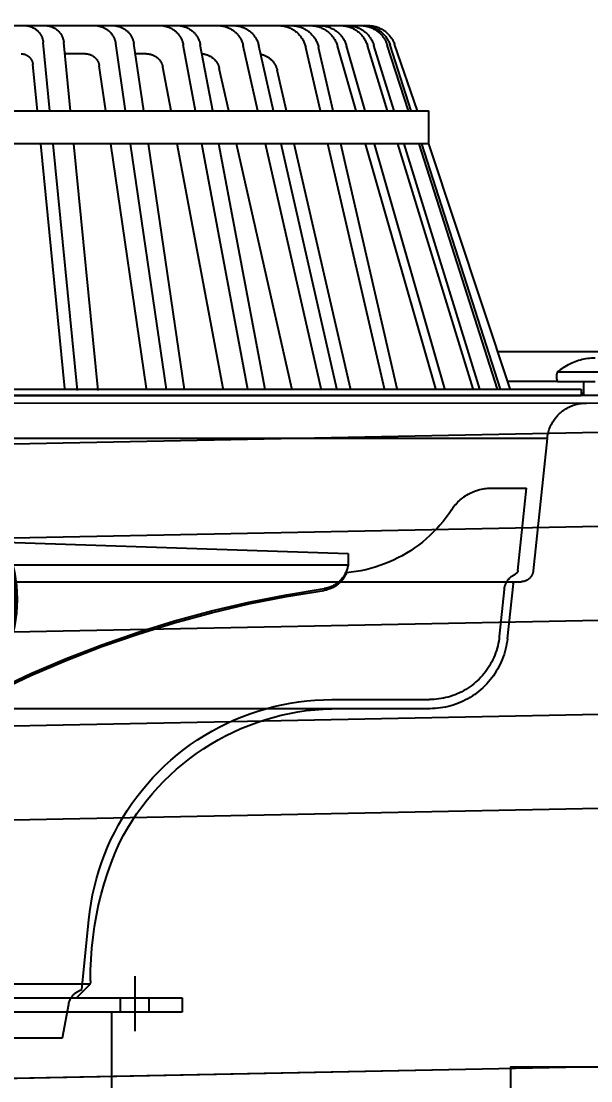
# Model space of a CAD drawing. Header units: centimetres. Extents: x 77182 to 116086, y 20619 to 33555.
# Drawn here: x 81836.61 to 81848.75, y 22755.91 to 22778.46 of the extents above; entities that cross this region are included whole.
import ezdxf
from ezdxf import colors
from ezdxf.entities.mleader import LeaderData, LeaderLine
from ezdxf.math import Vec2, Vec3

# ---------------------------------------------------------------- set-up
doc = ezdxf.new("R2010")
doc.units = ezdxf.units.CM
doc.header["$LTSCALE"] = 100
doc.linetypes.add('HIDDEN', pattern=[9.525, 6.35, -3.175])
for name, color, linetype in [('A-ANNO-DIMS', 187, 'Continuous'), ('A-ELEV-01', 255, 'Continuous'), ('A-WALL-INSL', 249, 'Continuous'), ('A-WALL-SNWPNL', 200, 'Continuous'), ('M-PIPE', 235, 'Continuous'), ('S-STEL', 3, 'Continuous')]:
    doc.layers.add(name, color=color, linetype=linetype)
doc.styles.add('Fields_100', font='act_simplex.shx', dxfattribs={"width": 0.8, "height": 20})
doc.linetypes.add('BATTING', pattern='A,0.00254,-2.54,[134,ltypeshp.shx,S=2.54,R=0,X=-2.54,Y=0],-5.08,[134,ltypeshp.shx,S=2.54,R=180,X=2.54,Y=0],-2.54', length=10.16254)
doc.dimstyles.new('FIELDS_100', dxfattribs={"dimscale": 0, "dimtxt": 20, "dimasz": 5, "dimexe": 5, "dimexo": 5, "dimgap": 5, "dimtad": 0, "dimdec": 0, "dimzin": 0, "dimdsep": 46, "dimtxsty": 'Fields_100', "dimblk": 'DOT', "dimcen": 0.09, "dimclrt": 50, "dimadec": 0, "dimazin": 0, "dimtfac": 1, "dimtdec": 0, "dimtix": 1, "dimtofl": 0, "dimtmove": 1, "dimatfit": 3, "dimfxl": 5, "dimfxlon": 1, "dimtolj": 1, "dimtzin": 0, "dimarcsym": 0})

# ---------------------------------------------------------------- blocks, each defined once
blk = doc.blocks.new('SYPHONKES')
at = {"linetype": 'ByBlock', "lineweight": -2}
for points in [[(-9.959, 21.149), (-9.98, 21.149), (-10.001, 21.148), (-10.022, 21.146), (-10.043, 21.143), (-10.063, 21.14), (-10.084, 21.136), (-10.104, 21.131), (-10.125, 21.126), (-10.145, 21.12), (-10.164, 21.113), (-10.184, 21.105), (-10.203, 21.097), (-10.222, 21.088), (-10.241, 21.079), (-10.259, 21.069), (-10.277, 21.058), (-10.295, 21.047), (-10.312, 21.035), (-10.329, 21.022), (-10.345, 21.009), (-10.361, 20.995), (-10.376, 20.981), (-10.391, 20.966), (-10.405, 20.95), (-10.419, 20.935), (-10.432, 20.918), (-10.445, 20.902), (-10.457, 20.884), (-10.468, 20.867), (-10.479, 20.849), (-10.489, 20.831), (-10.499, 20.812), (-10.508, 20.793), (-10.516, 20.774), (-10.523, 20.754)], [(-9.859, 21.149), (-9.88, 21.149), (-9.9, 21.148), (-9.92, 21.146), (-9.941, 21.144), (-9.961, 21.141), (-9.981, 21.137), (-10.001, 21.132), (-10.021, 21.127), (-10.04, 21.121), (-10.06, 21.115), (-10.079, 21.108), (-10.098, 21.1), (-10.116, 21.091), (-10.135, 21.082), (-10.153, 21.073), (-10.17, 21.062), (-10.188, 21.051), (-10.205, 21.04), (-10.221, 21.028), (-10.237, 21.015), (-10.253, 21.002), (-10.268, 20.988), (-10.283, 20.974), (-10.297, 20.959), (-10.311, 20.944), (-10.324, 20.929), (-10.337, 20.913), (-10.349, 20.896), (-10.36, 20.879), (-10.371, 20.862), (-10.382, 20.844), (-10.392, 20.826), (-10.401, 20.808), (-10.409, 20.79), (-10.417, 20.771), (-10.424, 20.752), (-10.431, 20.732)], [(-9.799, 21.149), (-9.82, 21.149), (-9.84, 21.148), (-9.86, 21.146), (-9.881, 21.144), (-9.901, 21.141), (-9.921, 21.137), (-9.941, 21.132), (-9.961, 21.127), (-9.98, 21.121), (-10, 21.115), (-10.019, 21.108), (-10.038, 21.1), (-10.057, 21.091), (-10.075, 21.082), (-10.093, 21.073), (-10.111, 21.062), (-10.128, 21.051), (-10.145, 21.04), (-10.161, 21.028), (-10.177, 21.015), (-10.193, 21.002), (-10.208, 20.988), (-10.223, 20.974), (-10.237, 20.96), (-10.251, 20.944), (-10.264, 20.929), (-10.277, 20.913), (-10.289, 20.896), (-10.301, 20.879), (-10.312, 20.862), (-10.322, 20.844), (-10.332, 20.826), (-10.341, 20.808), (-10.349, 20.79), (-10.357, 20.771), (-10.365, 20.752), (-10.371, 20.732)], [(-9.512, 21.149), (-9.533, 21.149), (-9.553, 21.148), (-9.574, 21.146), (-9.595, 21.144), (-9.615, 21.14), (-9.635, 21.136), (-9.655, 21.132), (-9.675, 21.127), (-9.695, 21.121), (-9.715, 21.114), (-9.734, 21.107), (-9.753, 21.099), (-9.772, 21.09), (-9.79, 21.081), (-9.808, 21.071), (-9.826, 21.061), (-9.843, 21.05), (-9.86, 21.038), (-9.877, 21.026), (-9.893, 21.013), (-9.909, 21), (-9.924, 20.986), (-9.939, 20.971), (-9.953, 20.956), (-9.967, 20.941), (-9.98, 20.925), (-9.993, 20.909), (-10.005, 20.892), (-10.016, 20.875), (-10.027, 20.857), (-10.038, 20.84), (-10.047, 20.821), (-10.056, 20.803), (-10.065, 20.784), (-10.073, 20.765), (-10.08, 20.745), (-10.086, 20.726)], [(0.002, 21.149), (-9.959, 21.149)], [(-9.372, 21.149), (-9.393, 21.149), (-9.413, 21.148), (-9.434, 21.146), (-9.455, 21.144), (-9.475, 21.14), (-9.495, 21.136), (-9.515, 21.132), (-9.535, 21.127), (-9.555, 21.121), (-9.575, 21.114), (-9.594, 21.107), (-9.613, 21.099), (-9.632, 21.09), (-9.65, 21.081), (-9.668, 21.071), (-9.686, 21.061), (-9.703, 21.05), (-9.72, 21.038), (-9.737, 21.026), (-9.753, 21.013), (-9.769, 21), (-9.784, 20.986), (-9.799, 20.971), (-9.813, 20.956), (-9.827, 20.941), (-9.84, 20.925), (-9.853, 20.909), (-9.865, 20.892), (-9.876, 20.875), (-9.887, 20.857), (-9.898, 20.839), (-9.907, 20.821), (-9.916, 20.803), (-9.925, 20.784), (-9.933, 20.765), (-9.94, 20.745), (-9.946, 20.726)], [(-8.926, 21.149), (-8.947, 21.149), (-8.968, 21.148), (-8.988, 21.146), (-9.009, 21.143), (-9.03, 21.14), (-9.051, 21.136), (-9.071, 21.131), (-9.091, 21.126), (-9.111, 21.12), (-9.131, 21.113), (-9.151, 21.105), (-9.17, 21.097), (-9.189, 21.088), (-9.208, 21.079), (-9.226, 21.069), (-9.244, 21.058), (-9.262, 21.047), (-9.279, 21.035), (-9.295, 21.022), (-9.312, 21.009), (-9.328, 20.995), (-9.343, 20.981), (-9.358, 20.966), (-9.372, 20.951), (-9.386, 20.935), (-9.399, 20.918), (-9.412, 20.902), (-9.424, 20.885), (-9.435, 20.867), (-9.446, 20.849), (-9.456, 20.831), (-9.465, 20.812), (-9.474, 20.793), (-9.483, 20.774), (-9.49, 20.754), (-9.497, 20.734), (-9.503, 20.714)], [(-8.731, 21.149), (-8.752, 21.149), (-8.772, 21.148), (-8.793, 21.146), (-8.814, 21.143), (-8.835, 21.14), (-8.855, 21.136), (-8.876, 21.131), (-8.896, 21.126), (-8.916, 21.12), (-8.936, 21.113), (-8.956, 21.105), (-8.975, 21.097), (-8.994, 21.088), (-9.013, 21.079), (-9.031, 21.069), (-9.049, 21.058), (-9.066, 21.047), (-9.084, 21.035), (-9.1, 21.022), (-9.117, 21.009), (-9.132, 20.995), (-9.148, 20.981), (-9.163, 20.966), (-9.177, 20.951), (-9.191, 20.935), (-9.204, 20.918), (-9.216, 20.902), (-9.228, 20.885), (-9.24, 20.867), (-9.251, 20.849), (-9.261, 20.831), (-9.27, 20.812), (-9.279, 20.793), (-9.287, 20.774), (-9.295, 20.754), (-9.302, 20.734), (-9.308, 20.714)], [(-8.323, 21.149), (-8.344, 21.149), (-8.364, 21.148), (-8.385, 21.146), (-8.406, 21.144), (-8.426, 21.14), (-8.446, 21.136), (-8.466, 21.132), (-8.486, 21.127), (-8.506, 21.121), (-8.526, 21.114), (-8.545, 21.107), (-8.564, 21.099), (-8.583, 21.09), (-8.602, 21.081), (-8.62, 21.071), (-8.638, 21.06), (-8.655, 21.049), (-8.672, 21.037), (-8.689, 21.025), (-8.705, 21.012), (-8.721, 20.999), (-8.736, 20.985), (-8.751, 20.97), (-8.765, 20.955), (-8.779, 20.94), (-8.792, 20.924), (-8.805, 20.907), (-8.817, 20.89), (-8.828, 20.873), (-8.839, 20.856), (-8.849, 20.838), (-8.859, 20.819), (-8.868, 20.801), (-8.876, 20.782), (-8.884, 20.763), (-8.891, 20.743), (-8.898, 20.723), (-8.903, 20.704), (-8.908, 20.683)], [(-8.049, 21.149), (-8.07, 21.149), (-8.091, 21.148), (-8.111, 21.146), (-8.132, 21.144), (-8.152, 21.14), (-8.173, 21.136), (-8.193, 21.132), (-8.213, 21.127), (-8.233, 21.121), (-8.252, 21.114), (-8.272, 21.107), (-8.291, 21.099), (-8.309, 21.09), (-8.328, 21.081), (-8.346, 21.071), (-8.364, 21.06), (-8.381, 21.049), (-8.398, 21.037), (-8.415, 21.025), (-8.431, 21.012), (-8.447, 20.999), (-8.462, 20.985), (-8.477, 20.97), (-8.491, 20.955), (-8.505, 20.94), (-8.518, 20.924), (-8.531, 20.907), (-8.543, 20.891), (-8.555, 20.873), (-8.565, 20.856), (-8.576, 20.838), (-8.585, 20.819), (-8.594, 20.801), (-8.603, 20.782), (-8.61, 20.763), (-8.617, 20.743), (-8.624, 20.723), (-8.63, 20.704), (-8.635, 20.683)], [(-7.096, 21.149), (-7.115, 21.149), (-7.134, 21.148), (-7.153, 21.146), (-7.172, 21.144), (-7.191, 21.141), (-7.209, 21.137), (-7.228, 21.133), (-7.246, 21.128), (-7.264, 21.123), (-7.282, 21.117), (-7.3, 21.11), (-7.318, 21.103), (-7.335, 21.095), (-7.352, 21.086), (-7.369, 21.077), (-7.385, 21.067), (-7.401, 21.057), (-7.417, 21.046), (-7.432, 21.035), (-7.447, 21.023), (-7.461, 21.011), (-7.475, 20.998), (-7.489, 20.984), (-7.502, 20.971), (-7.514, 20.956), (-7.527, 20.942), (-7.538, 20.927), (-7.549, 20.911), (-7.56, 20.895), (-7.57, 20.879), (-7.579, 20.863), (-7.588, 20.846), (-7.596, 20.829), (-7.604, 20.811), (-7.611, 20.793), (-7.617, 20.776), (-7.623, 20.757), (-7.628, 20.739), (-7.633, 20.721)], [(-6.764, 21.149), (-6.783, 21.149), (-6.802, 21.148), (-6.821, 21.146), (-6.839, 21.144), (-6.858, 21.141), (-6.877, 21.137), (-6.895, 21.133), (-6.914, 21.128), (-6.932, 21.123), (-6.95, 21.117), (-6.968, 21.11), (-6.985, 21.103), (-7.003, 21.095), (-7.02, 21.086), (-7.036, 21.077), (-7.053, 21.067), (-7.069, 21.057), (-7.084, 21.046), (-7.1, 21.035), (-7.114, 21.023), (-7.129, 21.011), (-7.143, 20.998), (-7.156, 20.984), (-7.169, 20.971), (-7.182, 20.956), (-7.194, 20.942), (-7.206, 20.927), (-7.217, 20.911), (-7.227, 20.895), (-7.237, 20.879), (-7.247, 20.863), (-7.256, 20.846), (-7.264, 20.829), (-7.271, 20.811), (-7.278, 20.794), (-7.285, 20.776), (-7.291, 20.758), (-7.296, 20.739), (-7.3, 20.721)], [(-5.895, 21.149), (-5.913, 21.149), (-5.93, 21.148), (-5.947, 21.147), (-5.964, 21.144), (-5.982, 21.142), (-5.999, 21.138), (-6.015, 21.135), (-6.032, 21.13), (-6.049, 21.125), (-6.065, 21.12), (-6.081, 21.113), (-6.097, 21.107), (-6.113, 21.099), (-6.129, 21.092), (-6.144, 21.083), (-6.159, 21.074), (-6.173, 21.065), (-6.187, 21.055), (-6.201, 21.045), (-6.215, 21.034), (-6.228, 21.023), (-6.241, 21.011), (-6.253, 20.999), (-6.265, 20.986), (-6.276, 20.973), (-6.287, 20.96), (-6.298, 20.946), (-6.308, 20.932), (-6.318, 20.917), (-6.327, 20.903), (-6.335, 20.888), (-6.343, 20.872), (-6.351, 20.857), (-6.358, 20.841), (-6.364, 20.825), (-6.37, 20.808), (-6.375, 20.792), (-6.38, 20.775), (-6.384, 20.758), (-6.387, 20.741)], [(-5.531, 21.149), (-5.548, 21.149), (-5.565, 21.148), (-5.583, 21.147), (-5.6, 21.144), (-5.617, 21.142), (-5.634, 21.138), (-5.651, 21.135), (-5.668, 21.13), (-5.684, 21.125), (-5.701, 21.12), (-5.717, 21.113), (-5.733, 21.107), (-5.748, 21.099), (-5.764, 21.092), (-5.779, 21.083), (-5.794, 21.074), (-5.809, 21.065), (-5.823, 21.055), (-5.837, 21.045), (-5.85, 21.034), (-5.863, 21.023), (-5.876, 21.011), (-5.888, 20.999), (-5.9, 20.986), (-5.912, 20.973), (-5.923, 20.96), (-5.933, 20.946), (-5.943, 20.932), (-5.953, 20.917), (-5.962, 20.903), (-5.97, 20.888), (-5.979, 20.872), (-5.986, 20.857), (-5.993, 20.841), (-5.999, 20.825), (-6.005, 20.808), (-6.01, 20.792), (-6.015, 20.775), (-6.019, 20.758), (-6.023, 20.741)], [(-4.526, 21.149), (-4.541, 21.149), (-4.557, 21.148), (-4.572, 21.147), (-4.588, 21.145), (-4.603, 21.142), (-4.619, 21.139), (-4.634, 21.136), (-4.649, 21.132), (-4.664, 21.127), (-4.679, 21.122), (-4.694, 21.117), (-4.708, 21.111), (-4.722, 21.104), (-4.736, 21.097), (-4.75, 21.089), (-4.763, 21.081), (-4.777, 21.073), (-4.789, 21.064), (-4.802, 21.054), (-4.814, 21.045), (-4.826, 21.034), (-4.837, 21.024), (-4.849, 21.013), (-4.859, 21.001), (-4.87, 20.99), (-4.879, 20.977), (-4.889, 20.965), (-4.898, 20.952), (-4.907, 20.939), (-4.915, 20.926), (-4.922, 20.912), (-4.93, 20.898), (-4.936, 20.884), (-4.942, 20.87), (-4.948, 20.855), (-4.953, 20.84), (-4.958, 20.825), (-4.962, 20.81), (-4.966, 20.795), (-4.969, 20.78), (-4.971, 20.764)], [(-4.139, 21.149), (-4.155, 21.149), (-4.171, 21.148), (-4.186, 21.147), (-4.202, 21.145), (-4.217, 21.142), (-4.233, 21.139), (-4.248, 21.136), (-4.263, 21.132), (-4.278, 21.127), (-4.293, 21.122), (-4.308, 21.117), (-4.322, 21.111), (-4.336, 21.104), (-4.35, 21.097), (-4.364, 21.089), (-4.377, 21.081), (-4.39, 21.073), (-4.403, 21.064), (-4.416, 21.054), (-4.428, 21.045), (-4.44, 21.034), (-4.451, 21.024), (-4.462, 21.013), (-4.473, 21.001), (-4.483, 20.99), (-4.493, 20.977), (-4.503, 20.965), (-4.512, 20.952), (-4.52, 20.939), (-4.529, 20.926), (-4.536, 20.912), (-4.543, 20.898), (-4.55, 20.884), (-4.556, 20.87), (-4.562, 20.855), (-4.567, 20.84), (-4.572, 20.825), (-4.576, 20.81), (-4.58, 20.795), (-4.583, 20.78), (-4.585, 20.764)], [(-3.08, 21.149), (-3.094, 21.149), (-3.108, 21.148), (-3.121, 21.147), (-3.135, 21.145), (-3.148, 21.143), (-3.162, 21.141), (-3.175, 21.138), (-3.189, 21.134), (-3.202, 21.13), (-3.215, 21.126), (-3.227, 21.121), (-3.24, 21.116), (-3.253, 21.11), (-3.265, 21.104), (-3.277, 21.098), (-3.289, 21.091), (-3.3, 21.083), (-3.312, 21.076), (-3.323, 21.067), (-3.333, 21.059), (-3.344, 21.05), (-3.354, 21.041), (-3.364, 21.031), (-3.373, 21.021), (-3.383, 21.011), (-3.391, 21.001), (-3.4, 20.99), (-3.408, 20.979), (-3.416, 20.967), (-3.423, 20.956), (-3.43, 20.944), (-3.436, 20.932), (-3.442, 20.92), (-3.448, 20.907), (-3.453, 20.894), (-3.458, 20.882), (-3.462, 20.869), (-3.466, 20.855), (-3.47, 20.842), (-3.473, 20.829), (-3.475, 20.815), (-3.477, 20.802), (-3.479, 20.788)], [(-2.643, 21.149), (-2.656, 21.149), (-2.67, 21.148), (-2.684, 21.147), (-2.697, 21.145), (-2.711, 21.143), (-2.724, 21.141), (-2.738, 21.138), (-2.751, 21.134), (-2.764, 21.13), (-2.777, 21.126), (-2.79, 21.121), (-2.803, 21.116), (-2.815, 21.11), (-2.827, 21.104), (-2.839, 21.098), (-2.851, 21.091), (-2.863, 21.083), (-2.874, 21.076), (-2.885, 21.067), (-2.896, 21.059), (-2.906, 21.05), (-2.917, 21.041), (-2.926, 21.031), (-2.936, 21.021), (-2.945, 21.011), (-2.954, 21.001), (-2.962, 20.99), (-2.97, 20.979), (-2.978, 20.967), (-2.985, 20.956), (-2.992, 20.944), (-2.999, 20.932), (-3.005, 20.92), (-3.01, 20.907), (-3.016, 20.894), (-3.02, 20.882), (-3.025, 20.869), (-3.029, 20.855), (-3.032, 20.842), (-3.035, 20.829), (-3.037, 20.815), (-3.04, 20.802), (-3.041, 20.788)], [(-11.013, 19.334), (-10.523, 20.754)], [(-5.182, 19.332), (-4.971, 20.764)], [(-4.795, 19.332), (-4.585, 20.764)], [(-3.622, 19.332), (-3.479, 20.788)], [(-3.185, 19.332), (-3.041, 20.788)], [(-10.881, 19.332), (-10.431, 20.732)], [(-10.821, 19.332), (-10.371, 20.732)], [(-10.516, 19.332), (-10.086, 20.726)], [(-10.377, 19.332), (-9.946, 20.726)], [(-9.9, 19.332), (-9.503, 20.714)], [(-9.705, 19.332), (-9.308, 20.714)], [(-9.22, 19.332), (-8.908, 20.683)], [(-8.946, 19.332), (-8.635, 20.683)], [(-7.673, 20.54), (-7.688, 20.537), (-7.703, 20.533), (-7.718, 20.529), (-7.733, 20.524), (-7.748, 20.518), (-7.763, 20.512), (-7.777, 20.506), (-7.791, 20.499), (-7.805, 20.492), (-7.818, 20.484), (-7.832, 20.475), (-7.845, 20.467), (-7.857, 20.457), (-7.87, 20.448), (-7.882, 20.438), (-7.893, 20.427), (-7.905, 20.416), (-7.915, 20.405), (-7.926, 20.393), (-7.936, 20.381), (-7.946, 20.369), (-7.955, 20.356), (-7.964, 20.343), (-7.972, 20.33), (-7.98, 20.316), (-7.987, 20.302), (-7.994, 20.288), (-8, 20.274), (-8.006, 20.259), (-8.012, 20.244), (-8.016, 20.229), (-8.021, 20.214), (-8.024, 20.199)], [(-7.949, 19.332), (-7.633, 20.721)], [(-7.616, 19.332), (-7.3, 20.721)], [(-6.422, 20.548), (-6.435, 20.547), (-6.449, 20.546), (-6.463, 20.544), (-6.476, 20.542), (-6.489, 20.539), (-6.503, 20.536), (-6.516, 20.532), (-6.529, 20.528), (-6.542, 20.523), (-6.554, 20.518), (-6.567, 20.513), (-6.579, 20.507), (-6.591, 20.501), (-6.603, 20.494), (-6.615, 20.487), (-6.626, 20.479), (-6.637, 20.471), (-6.648, 20.463), (-6.659, 20.455), (-6.669, 20.446), (-6.679, 20.436), (-6.689, 20.427), (-6.698, 20.417), (-6.707, 20.406), (-6.716, 20.396), (-6.724, 20.385), (-6.732, 20.374), (-6.739, 20.362), (-6.747, 20.351), (-6.753, 20.339), (-6.76, 20.327), (-6.765, 20.314), (-6.771, 20.302), (-6.776, 20.289), (-6.78, 20.276), (-6.785, 20.263), (-6.788, 20.25), (-6.792, 20.237)], [(-6.653, 19.332), (-6.387, 20.741)], [(-6.288, 19.332), (-6.022, 20.741)], [(-5.243, 20.549), (-5.255, 20.548), (-5.268, 20.548), (-5.28, 20.547), (-5.292, 20.545), (-5.304, 20.543), (-5.316, 20.541), (-5.327, 20.538), (-5.339, 20.535), (-5.351, 20.532), (-5.362, 20.528), (-5.374, 20.524), (-5.385, 20.519), (-5.396, 20.514), (-5.407, 20.508), (-5.417, 20.502), (-5.428, 20.496), (-5.438, 20.49), (-5.448, 20.483), (-5.457, 20.475), (-5.467, 20.468), (-5.476, 20.46), (-5.485, 20.452), (-5.494, 20.443), (-5.502, 20.434), (-5.51, 20.425), (-5.518, 20.416), (-5.525, 20.406), (-5.532, 20.396), (-5.539, 20.386), (-5.545, 20.376), (-5.551, 20.365), (-5.557, 20.355), (-5.562, 20.344), (-5.567, 20.333), (-5.571, 20.321), (-5.575, 20.31), (-5.579, 20.298), (-5.582, 20.287), (-5.585, 20.275), (-5.588, 20.263)], [(-5.243, 20.549), (-5.003, 20.549)], [(-3.938, 20.549), (-3.949, 20.548), (-3.959, 20.548), (-3.97, 20.547), (-3.98, 20.546), (-3.99, 20.544), (-4, 20.542), (-4.011, 20.54), (-4.021, 20.537), (-4.031, 20.534), (-4.041, 20.531), (-4.05, 20.527), (-4.06, 20.523), (-4.069, 20.518), (-4.079, 20.514), (-4.088, 20.509), (-4.097, 20.503), (-4.106, 20.498), (-4.114, 20.492), (-4.123, 20.485), (-4.131, 20.479), (-4.139, 20.472), (-4.146, 20.465), (-4.154, 20.458), (-4.161, 20.45), (-4.168, 20.442), (-4.174, 20.434), (-4.181, 20.426), (-4.187, 20.417), (-4.192, 20.408), (-4.198, 20.4), (-4.203, 20.39), (-4.208, 20.381), (-4.212, 20.372), (-4.216, 20.362), (-4.22, 20.352), (-4.223, 20.343), (-4.226, 20.333), (-4.229, 20.323), (-4.232, 20.312), (-4.234, 20.302), (-4.235, 20.292)], [(-3.938, 20.549), (-3.496, 20.549)], [(-2.571, 20.549), (-2.58, 20.548), (-2.588, 20.548), (-2.597, 20.547), (-2.605, 20.546), (-2.614, 20.545), (-2.622, 20.543), (-2.63, 20.541), (-2.639, 20.539), (-2.647, 20.537), (-2.655, 20.534), (-2.663, 20.531), (-2.671, 20.528), (-2.679, 20.524), (-2.687, 20.52), (-2.694, 20.516), (-2.701, 20.512), (-2.709, 20.507), (-2.716, 20.503), (-2.723, 20.497), (-2.729, 20.492), (-2.736, 20.487), (-2.742, 20.481), (-2.748, 20.475), (-2.754, 20.469), (-2.76, 20.462), (-2.766, 20.456), (-2.771, 20.449), (-2.776, 20.442), (-2.781, 20.435), (-2.785, 20.428), (-2.79, 20.42), (-2.794, 20.413), (-2.797, 20.405), (-2.801, 20.397), (-2.804, 20.389), (-2.807, 20.381), (-2.81, 20.373), (-2.812, 20.365), (-2.814, 20.357), (-2.816, 20.348), (-2.818, 20.34), (-2.819, 20.331), (-2.82, 20.323)], [(-2.918, 19.332), (-2.82, 20.323)], [(-8.224, 19.332), (-8.024, 20.199)], [(-6.997, 19.332), (-6.792, 20.237)], [(-5.763, 19.332), (-5.588, 20.263)], [(-4.376, 19.332), (-4.235, 20.292)], [(-11.256, 18.631), (-11.256, 19.332)], [(0.002, 19.332), (-11.256, 19.332)], [(-12.986, 13.415), (-11.255, 18.634)], [(-12.781, 13.413), (-11.105, 18.631)], [(-12.721, 13.413), (-11.046, 18.631)], [(-12.344, 13.413), (-10.733, 18.631)], [(-12.203, 13.416), (-10.593, 18.631)], [(-11.597, 13.416), (-10.101, 18.631)], [(-11.402, 13.416), (-9.906, 18.631)], [(-11.256, 18.631), (0.002, 18.631)], [(-10.582, 13.416), (-9.381, 18.631)], [(-10.309, 13.416), (-9.107, 18.631)], [(-9.584, 13.423), (-8.385, 18.631)], [(-9.293, 13.416), (-8.108, 18.631)], [(-8.961, 13.416), (-7.776, 18.631)], [(-8.34, 13.423), (-7.156, 18.631)], [(-7.768, 13.404), (-6.784, 18.631)], [(-7.403, 13.404), (-6.42, 18.631)], [(-6.874, 13.423), (-5.895, 18.631)], [(-6.051, 13.404), (-5.284, 18.631)], [(-5.665, 13.404), (-4.898, 18.631)], [(-5.242, 13.423), (-4.479, 18.631)], [(-4.209, 13.383), (-3.691, 18.631)], [(-3.772, 13.383), (-3.254, 18.631)], [(-3.5, 13.423), (-2.987, 18.631)], [(-12.723, 14.211), (-16.557, 14.211)], [(-13.999, 13.776), (-14.029, 13.801), (-14.06, 13.826), (-14.092, 13.85), (-14.125, 13.873), (-14.158, 13.894), (-14.192, 13.915), (-14.227, 13.934), (-14.262, 13.952), (-14.298, 13.969), (-14.334, 13.985), (-14.371, 14), (-14.409, 14.013), (-14.447, 14.025), (-14.485, 14.036), (-14.523, 14.045), (-14.562, 14.054), (-14.601, 14.061), (-14.641, 14.066), (-14.68, 14.071), (-14.72, 14.074), (-14.759, 14.075), (-14.799, 14.076)], [(-13.999, 13.776), (-15.599, 13.776)], [(-13.999, 13.576), (-13.996, 13.584), (-13.993, 13.592), (-13.99, 13.601), (-13.988, 13.609), (-13.986, 13.618), (-13.984, 13.627), (-13.982, 13.636), (-13.981, 13.644), (-13.98, 13.653), (-13.979, 13.662), (-13.979, 13.671), (-13.979, 13.68), (-13.979, 13.689), (-13.98, 13.698), (-13.981, 13.707), (-13.982, 13.716), (-13.984, 13.724), (-13.986, 13.733), (-13.988, 13.742), (-13.99, 13.75), (-13.993, 13.759), (-13.996, 13.767), (-13.999, 13.776)], [(-13.999, 13.576), (-14.799, 13.576)], [(-14.549, 13.576), (-14.549, 13.276)], [(-14, 13.576), (-12.934, 13.576)], [(-14.498, 13.276), (-14.498, 13.277), (-14.498, 13.279), (-14.498, 13.281), (-14.499, 13.283), (-14.499, 13.284), (-14.499, 13.286), (-14.5, 13.288), (-14.5, 13.289), (-14.5, 13.291), (-14.501, 13.293), (-14.502, 13.294), (-14.502, 13.296), (-14.503, 13.298), (-14.504, 13.299), (-14.505, 13.301), (-14.506, 13.302), (-14.506, 13.304), (-14.507, 13.305), (-14.508, 13.306), (-14.51, 13.308), (-14.511, 13.309), (-14.512, 13.31), (-14.513, 13.312), (-14.514, 13.313), (-14.516, 13.314), (-14.517, 13.315), (-14.518, 13.316), (-14.52, 13.317), (-14.521, 13.318), (-14.523, 13.319), (-14.524, 13.32), (-14.526, 13.321), (-14.527, 13.322), (-14.529, 13.322), (-14.53, 13.323), (-14.532, 13.324), (-14.534, 13.324), (-14.535, 13.325), (-14.537, 13.325), (-14.539, 13.326), (-14.54, 13.326), (-14.542, 13.326), (-14.544, 13.326), (-14.546, 13.327), (-14.547, 13.327), (-14.549, 13.327)], [(-14.498, 13.41), (-14.498, 13.276)], [(0.002, 13.41), (-14.498, 13.41)], [(-13.13, 13.41), (-13.19, 13.41)], [(-20.214, 13.276), (19.882, 13.276)], [(14.612, 13.115), (-19.986, 13.116)], [(-13.776, 12.362), (-13.78, 12.391), (-13.784, 12.419), (-13.79, 12.447), (-13.796, 12.475), (-13.803, 12.503), (-13.812, 12.53), (-13.821, 12.558), (-13.831, 12.584), (-13.842, 12.611), (-13.854, 12.637), (-13.867, 12.663), (-13.88, 12.688), (-13.895, 12.713), (-13.91, 12.737), (-13.926, 12.76), (-13.943, 12.784), (-13.961, 12.806), (-13.979, 12.828), (-13.999, 12.849), (-14.019, 12.87), (-14.039, 12.89), (-14.061, 12.909), (-14.083, 12.927), (-14.105, 12.945), (-14.128, 12.962), (-14.152, 12.978), (-14.176, 12.993), (-14.201, 13.008), (-14.226, 13.021), (-14.252, 13.034), (-14.278, 13.046), (-14.304, 13.057), (-14.331, 13.067), (-14.358, 13.076), (-14.386, 13.084), (-14.414, 13.092), (-14.442, 13.098), (-14.47, 13.103), (-14.498, 13.108), (-14.527, 13.111), (-14.555, 13.113), (-14.584, 13.115), (-14.612, 13.115)], [(0.002, 13.276), (-14.498, 13.276)], [(-13.776, 12.362), (-13.48, 9.545)], [(-13.776, 12.362), (13.78, 12.362)], [(-13.152, 9.552), (-13.336, 11.301)], [(-12.582, 11.301), (-13.336, 11.301)], [(-11.745, 10.848), (-11.764, 10.877), (-11.784, 10.904), (-11.805, 10.931), (-11.827, 10.958), (-11.85, 10.983), (-11.874, 11.008), (-11.898, 11.031), (-11.924, 11.054), (-11.95, 11.076), (-11.977, 11.098), (-12.004, 11.118), (-12.033, 11.137), (-12.061, 11.155), (-12.091, 11.173), (-12.121, 11.189), (-12.152, 11.204), (-12.183, 11.218), (-12.214, 11.231), (-12.246, 11.243), (-12.279, 11.254), (-12.312, 11.264), (-12.345, 11.273), (-12.378, 11.28), (-12.412, 11.287), (-12.445, 11.292), (-12.479, 11.296), (-12.514, 11.299), (-12.548, 11.301), (-12.582, 11.301)], [(-11.745, 10.848), (-11.686, 10.762), (-11.625, 10.678), (-11.56, 10.596), (-11.493, 10.517), (-11.423, 10.439), (-11.351, 10.364), (-11.276, 10.292), (-11.198, 10.223), (-11.118, 10.156), (-11.036, 10.092), (-10.952, 10.031), (-10.865, 9.972), (-10.777, 9.917), (-10.687, 9.865), (-10.595, 9.816), (-10.501, 9.771), (-10.406, 9.728), (-10.309, 9.689), (-10.211, 9.653), (-10.112, 9.621), (-10.012, 9.592), (-9.911, 9.567), (-9.809, 9.545), (-9.707, 9.527), (-9.604, 9.512), (-9.5, 9.501)], [(-0.5, 10.212), (-9.534, 9.912)], [(-9.534, 9.912), (-9.534, 9.662)], [(-13.48, 9.545), (-13.479, 9.536), (-13.478, 9.527), (-13.476, 9.518), (-13.474, 9.51), (-13.472, 9.501), (-13.469, 9.493), (-13.466, 9.484), (-13.463, 9.476), (-13.46, 9.468), (-13.456, 9.46), (-13.452, 9.452), (-13.448, 9.444), (-13.443, 9.436), (-13.439, 9.429), (-13.434, 9.421), (-13.428, 9.414), (-13.423, 9.407), (-13.417, 9.401), (-13.411, 9.394), (-13.405, 9.388), (-13.399, 9.381), (-13.392, 9.376), (-13.385, 9.37), (-13.378, 9.364), (-13.371, 9.359), (-13.364, 9.354), (-13.356, 9.349), (-13.349, 9.345), (-13.341, 9.341), (-13.333, 9.337), (-13.325, 9.333), (-13.317, 9.33), (-13.308, 9.327), (-13.3, 9.324), (-13.291, 9.321), (-13.283, 9.319), (-13.274, 9.317), (-13.265, 9.315), (-13.257, 9.314), (-13.248, 9.313), (-13.239, 9.312), (-13.23, 9.312), (-13.221, 9.312)], [(-13.152, 9.552), (-13.152, 9.548), (-13.152, 9.545), (-13.151, 9.541), (-13.15, 9.538), (-13.149, 9.535), (-13.148, 9.531), (-13.147, 9.528), (-13.146, 9.525), (-13.144, 9.522), (-13.143, 9.519), (-13.141, 9.515), (-13.14, 9.512), (-13.138, 9.509), (-13.136, 9.507), (-13.134, 9.504), (-13.132, 9.501), (-13.13, 9.498), (-13.128, 9.496), (-13.125, 9.493), (-13.123, 9.491), (-13.12, 9.488), (-13.118, 9.486), (-13.115, 9.484), (-13.112, 9.482), (-13.11, 9.48), (-13.107, 9.478), (-13.104, 9.476), (-13.101, 9.474), (-13.098, 9.473), (-13.095, 9.471)], [(-9.534, 9.662), (0, 9.662)], [(-9.534, 9.662), (-9.53, 9.642), (-9.526, 9.622), (-9.521, 9.602), (-9.515, 9.582), (-9.508, 9.563), (-9.501, 9.543), (-9.494, 9.524), (-9.485, 9.506), (-9.476, 9.487), (-9.467, 9.469), (-9.457, 9.451), (-9.446, 9.434), (-9.434, 9.417), (-9.422, 9.4), (-9.41, 9.384), (-9.397, 9.368), (-9.383, 9.353), (-9.369, 9.338), (-9.354, 9.324), (-9.339, 9.31), (-9.324, 9.296), (-9.307, 9.284), (-9.291, 9.271), (-9.274, 9.26), (-9.257, 9.249), (-9.239, 9.238), (-9.221, 9.228), (-9.203, 9.219), (-9.184, 9.211), (-9.165, 9.203), (-9.146, 9.195), (-9.127, 9.189), (-9.107, 9.183), (-9.088, 9.177), (-9.068, 9.173), (-9.047, 9.169), (-9.027, 9.165)], [(-9.5, 9.501), (-9.492, 9.483), (-9.484, 9.464), (-9.475, 9.446), (-9.465, 9.428), (-9.455, 9.41), (-9.444, 9.393), (-9.433, 9.376), (-9.421, 9.36), (-9.408, 9.344), (-9.395, 9.328), (-9.381, 9.313), (-9.367, 9.298), (-9.353, 9.284), (-9.338, 9.27), (-9.322, 9.257), (-9.306, 9.244), (-9.29, 9.232), (-9.273, 9.221), (-9.256, 9.21), (-9.238, 9.199), (-9.22, 9.19), (-9.202, 9.18), (-9.183, 9.172), (-9.165, 9.164), (-9.146, 9.157), (-9.126, 9.15), (-9.107, 9.144), (-9.087, 9.139), (-9.067, 9.134), (-9.047, 9.13), (-9.027, 9.127)], [(13.225, 9.312), (-13.221, 9.312)], [(-12.863, 9.149), (-12.865, 9.163), (-12.867, 9.177), (-12.869, 9.19), (-12.873, 9.204), (-12.876, 9.217), (-12.88, 9.23), (-12.885, 9.243), (-12.89, 9.256), (-12.895, 9.269), (-12.901, 9.282), (-12.907, 9.294), (-12.914, 9.306), (-12.921, 9.318), (-12.928, 9.33), (-12.936, 9.341), (-12.944, 9.352), (-12.953, 9.363), (-12.962, 9.373), (-12.971, 9.383), (-12.981, 9.393), (-12.991, 9.403), (-13.002, 9.412), (-13.012, 9.421), (-13.023, 9.429), (-13.034, 9.437), (-13.046, 9.445), (-13.058, 9.452), (-13.07, 9.459), (-13.082, 9.465), (-13.095, 9.471)], [(-13.051, 9.276), (-13.052, 9.277), (-13.052, 9.278), (-13.052, 9.28), (-13.052, 9.281), (-13.053, 9.282), (-13.053, 9.284), (-13.053, 9.285), (-13.054, 9.286), (-13.055, 9.288), (-13.055, 9.289), (-13.056, 9.29), (-13.056, 9.291), (-13.057, 9.292), (-13.058, 9.294), (-13.059, 9.295), (-13.059, 9.296), (-13.06, 9.297), (-13.061, 9.298), (-13.062, 9.299), (-13.063, 9.3), (-13.064, 9.301), (-13.065, 9.302), (-13.066, 9.303), (-13.067, 9.303), (-13.068, 9.304), (-13.069, 9.305), (-13.07, 9.306), (-13.072, 9.306), (-13.073, 9.307), (-13.074, 9.308), (-13.075, 9.308), (-13.077, 9.309), (-13.078, 9.309), (-13.079, 9.31), (-13.08, 9.31), (-13.082, 9.31), (-13.083, 9.311), (-13.084, 9.311), (-13.086, 9.311), (-13.087, 9.311), (-13.088, 9.312), (-13.09, 9.312), (-13.091, 9.312)], [(-13.051, 9.276), (-12.927, 8.097)], [(-12.863, 9.149), (-12.757, 8.145)], [(-0.6, 6.24), (-1.313, 6.636), (-2.039, 7.008), (-2.778, 7.354), (-3.528, 7.675), (-4.289, 7.969), (-5.06, 8.237), (-5.84, 8.477), (-6.627, 8.691), (-7.421, 8.877), (-8.222, 9.035), (-9.027, 9.165)], [(-0.6, 6.201), (-1.313, 6.598), (-2.039, 6.97), (-2.778, 7.316), (-3.528, 7.636), (-4.289, 7.931), (-5.06, 8.198), (-5.84, 8.439), (-6.627, 8.652), (-7.421, 8.838), (-8.222, 8.997), (-9.027, 9.127)], [(-12.757, 8.145), (-12.751, 8.094), (-12.743, 8.043), (-12.734, 7.993), (-12.722, 7.943), (-12.709, 7.894), (-12.694, 7.845), (-12.678, 7.796), (-12.66, 7.749), (-12.64, 7.701), (-12.619, 7.655), (-12.596, 7.609), (-12.572, 7.564), (-12.546, 7.52), (-12.519, 7.477), (-12.49, 7.435), (-12.46, 7.393), (-12.428, 7.353), (-12.395, 7.314), (-12.361, 7.276), (-12.325, 7.239), (-12.288, 7.204), (-12.25, 7.17), (-12.211, 7.137), (-12.171, 7.105), (-12.129, 7.075), (-12.087, 7.046), (-12.044, 7.019), (-12, 6.993), (-11.955, 6.969), (-11.909, 6.946), (-11.862, 6.925), (-11.815, 6.906), (-11.767, 6.888), (-11.719, 6.871), (-11.67, 6.857), (-11.62, 6.844), (-11.57, 6.833), (-11.52, 6.823), (-11.47, 6.815), (-11.419, 6.809), (-11.368, 6.805), (-11.317, 6.802), (-11.266, 6.801)], [(-12.928, 8.097), (-12.921, 8.041), (-12.912, 7.985), (-12.901, 7.929), (-12.889, 7.874), (-12.874, 7.819), (-12.858, 7.765), (-12.84, 7.711), (-12.82, 7.658), (-12.798, 7.606), (-12.774, 7.554), (-12.749, 7.504), (-12.722, 7.454), (-12.693, 7.405), (-12.663, 7.357), (-12.631, 7.31), (-12.598, 7.265), (-12.562, 7.22), (-12.526, 7.177), (-12.488, 7.135), (-12.449, 7.094), (-12.408, 7.055), (-12.366, 7.017), (-12.322, 6.98), (-12.278, 6.945), (-12.232, 6.912), (-12.185, 6.88), (-12.137, 6.85), (-12.088, 6.821), (-12.038, 6.795), (-11.988, 6.769), (-11.936, 6.746), (-11.884, 6.724), (-11.831, 6.705), (-11.777, 6.686), (-11.723, 6.67), (-11.668, 6.656), (-11.613, 6.644), (-11.557, 6.633), (-11.501, 6.624), (-11.445, 6.618), (-11.388, 6.613), (-11.332, 6.61), (-11.275, 6.609)], [(-9.186, 6.801), (-11.266, 6.801)], [(-4.012, 2.116), (-4.032, 2.292), (-4.059, 2.468), (-4.092, 2.643), (-4.13, 2.817), (-4.175, 2.989), (-4.225, 3.16), (-4.281, 3.329), (-4.343, 3.496), (-4.411, 3.66), (-4.484, 3.822), (-4.563, 3.982), (-4.647, 4.139), (-4.737, 4.293), (-4.832, 4.443), (-4.931, 4.591), (-5.036, 4.735), (-5.146, 4.875), (-5.26, 5.011), (-5.379, 5.143), (-5.503, 5.272), (-5.63, 5.396), (-5.762, 5.515), (-5.898, 5.63), (-6.038, 5.74), (-6.181, 5.845), (-6.328, 5.946), (-6.479, 6.041), (-6.632, 6.131), (-6.789, 6.216), (-6.948, 6.295), (-7.11, 6.369), (-7.274, 6.437), (-7.441, 6.5), (-7.61, 6.557), (-7.78, 6.608), (-7.952, 6.653), (-8.126, 6.692), (-8.301, 6.725), (-8.476, 6.753), (-8.653, 6.774), (-8.83, 6.789), (-9.008, 6.798), (-9.186, 6.801)], [(-11.275, 6.609), (11.279, 6.609)], [(-4.666, 3.754), (-4.751, 3.914), (-4.841, 4.071), (-4.936, 4.225), (-5.037, 4.375), (-5.143, 4.522), (-5.254, 4.665), (-5.37, 4.804), (-5.491, 4.939), (-5.616, 5.07), (-5.746, 5.196), (-5.88, 5.318), (-6.019, 5.434), (-6.161, 5.547), (-6.307, 5.654), (-6.456, 5.756), (-6.609, 5.852), (-6.766, 5.944), (-6.925, 6.029), (-7.088, 6.11), (-7.253, 6.184), (-7.42, 6.253), (-7.59, 6.316), (-7.762, 6.373), (-7.935, 6.424), (-8.111, 6.469), (-8.288, 6.508), (-8.466, 6.54), (-8.645, 6.567), (-8.825, 6.587), (-9.005, 6.601), (-9.186, 6.609)], [(-4.05, 0.813), (-4.051, 1.046), (-4.06, 1.279), (-4.077, 1.511), (-4.102, 1.743), (-4.134, 1.973), (-4.175, 2.203), (-4.222, 2.431), (-4.278, 2.657), (-4.341, 2.882), (-4.411, 3.104), (-4.489, 3.323), (-4.574, 3.54), (-4.666, 3.754)], [(-3.864, 0.63), (-4.012, 2.116)], [(-5, -0.256), (-5, 0.914)], [(-4.05, 0.813), (-4.05, 0.808), (-4.05, 0.803), (-4.049, 0.798), (-4.049, 0.792), (-4.048, 0.787), (-4.047, 0.782), (-4.046, 0.777), (-4.044, 0.772), (-4.043, 0.767), (-4.041, 0.763), (-4.04, 0.758), (-4.038, 0.753), (-4.035, 0.748), (-4.033, 0.744), (-4.031, 0.739), (-4.028, 0.735), (-4.025, 0.731), (-4.023, 0.726), (-4.02, 0.722), (-4.016, 0.718), (-4.013, 0.714), (-4.01, 0.71), (-4.006, 0.707)], [(4.037, 0.751), (-4.037, 0.751)], [(-3.75, 0.451), (-4.006, 0.707)], [(-3.584, 0.32), (-3.587, 0.333), (-3.59, 0.346), (-3.593, 0.36), (-3.598, 0.373), (-3.602, 0.386), (-3.607, 0.399), (-3.613, 0.411), (-3.618, 0.424), (-3.625, 0.436), (-3.631, 0.448), (-3.639, 0.46), (-3.646, 0.471), (-3.654, 0.482), (-3.662, 0.493), (-3.671, 0.504), (-3.68, 0.514), (-3.689, 0.524), (-3.699, 0.534), (-3.709, 0.544), (-3.72, 0.553), (-3.73, 0.561), (-3.741, 0.57), (-3.753, 0.577), (-3.764, 0.585), (-3.776, 0.592), (-3.788, 0.599), (-3.8, 0.605), (-3.813, 0.611), (-3.825, 0.616), (-3.838, 0.621), (-3.851, 0.626), (-3.864, 0.63)], [(-6, 0.451), (-6, 0.151)], [(6, 0.451), (-6, 0.451)], [(-5.296, 0.151), (-5.296, 0.451)], [(-4.689, 0.151), (-4.689, 0.451)], [(-3.45, -0.399), (-3.584, 0.32)], [(-6, 0.151), (6, 0.151)], [(-6, 0.151), (6, 0.151)], [(-0.3, -0.399), (-3.45, -0.399)]]:
    blk.add_lwpolyline(points, dxfattribs=at)
blk = doc.blocks.new('A$Ccc9a2781')
at = {"linetype": 'HIDDEN', "ltscale": 0.1}
blk.add_lwpolyline([(702.5, 237.5), (702.5, 1047.28)], dxfattribs=at)
at = {"xscale": 10, "yscale": 10, "zscale": 10}
blk.add_blockref('SYPHONKES', (747.5, 1045.77, -5331.08), dxfattribs=at)
blk = doc.blocks.new('_Dot')
at = {"color": 0, "linetype": 'ByBlock', "lineweight": -2}
blk.add_line((-0.5, 0), (-1, 0), dxfattribs=at)
at = {"color": 0, "linetype": 'ByBlock', "const_width": 0.5}
blk.add_lwpolyline([(-0.25, 0, 1), (0.25, 0, 1)], format="xyb", close=True, dxfattribs=at)
blk = doc.blocks.new('*D93')
at = {"layer": 'A-ANNO-DIMS', "color": 0, "lineweight": -2, "transparency": 16777216}
for p, q in [((81729.043, 22798.935), (81729.043, 22808.935)), ((82021.579, 22798.935), (82021.579, 22808.935)), ((81734.043, 22803.935), (81849.74, 22803.935)), ((82016.579, 22803.935), (81900.882, 22803.935))]:
    blk.add_line(p, q, dxfattribs=at)
at = {"layer": 'DEFPOINTS', "color": 0, "transparency": 16777216}
for p in [(82021.579, 22803.935), (81729.043, 22765.51), (82021.579, 22759.66)]:
    blk.add_point(p, dxfattribs=at)
at = {"layer": 'A-ANNO-DIMS', "color": 0, "lineweight": -2, "transparency": 16777216, "xscale": 5, "yscale": 5, "zscale": 5, "rotation": 180}
blk.add_blockref('_Dot', (81729.043, 22803.935), dxfattribs=at)
at = {"layer": 'A-ANNO-DIMS', "color": 0, "lineweight": -2, "transparency": 16777216, "xscale": 5, "yscale": 5, "zscale": 5}
blk.add_blockref('_Dot', (82021.579, 22803.935), dxfattribs=at)
at = {"layer": 'A-ANNO-DIMS', "color": 50, "transparency": 16777216, "insert": (81875.311, 22803.935), "char_height": 20, "attachment_point": 5, "style": 'Fields_100'}
blk.add_mtext('\\A1;293', dxfattribs=at)

msp = doc.modelspace()

# ---------------------------------------------------------------- linework, layer by layer
at = {"layer": 'A-ELEV-01'}
for points in [[(84609.043, 22811.41), (81834.044, 22755.909)], [(81914.376, 22757.516), (81834.044, 22755.909)]]:
    msp.add_lwpolyline(points, dxfattribs=at)
at = {"layer": 'A-WALL-INSL'}
for points in [[(84608.883, 22824.909), (81834.043, 22769.412)], [(84608.963, 22820.91), (81834.043, 22765.411)]]:
    msp.add_lwpolyline(points, dxfattribs=at)
at = {"layer": 'A-WALL-INSL', "linetype": 'BATTING', "ltscale": 0.002}
for points in [[(84608.923, 22822.909), (81834.003, 22767.41)], [(84609.003, 22818.91), (81834.004, 22763.41)]]:
    msp.add_lwpolyline(points, dxfattribs=at)
at = {"layer": 'A-WALL-SNWPNL', "ltscale": 100}
msp.add_lwpolyline([(84609.043, 22816.911), (81834.044, 22761.41)], dxfattribs=at)
at = {"layer": 'S-STEL'}
msp.add_lwpolyline([(81851.044, 22746.209), (81847.044, 22746.209), (81847.044, 22756.209), (81851.044, 22756.209)], close=True, dxfattribs=at)

# ---------------------------------------------------------------- block references
at = {"layer": 'M-PIPE', "lineweight": 35, "xscale": -0.1, "yscale": 0.1, "zscale": 0.1}
msp.add_blockref('A$Ccc9a2781', (81908.793, 22652.644, 533.108), dxfattribs=at)

# ---------------------------------------------------------------- dimensions: what is measured, and where the dimension line sits
at = {"layer": 'A-ANNO-DIMS'}
dim = msp.add_linear_dim(base=(82021.579, 22803.935), p1=(81729.043, 22765.51), p2=(82021.579, 22759.66), dimstyle='FIELDS_100', override={"dimscale": 1}, dxfattribs=at)
dim.commit()
dim.dimension.update_dxf_attribs({"geometry": '*D93', "text_midpoint": (81875.311, 22803.935)})

# ---------------------------------------------------------------- leaders
ml = msp.add_multileader_mtext('Standard', dxfattribs=at)
ml.set_content('SİFONİK YAĞMUR SÜZGECİ', color=50, style='Fields_100')
ml.set_leader_properties(color=256)
ml.set_arrow_properties(name='DOT')
ml.build(insert=Vec2(0, 0))
ml.multileader.update_dxf_attribs({"dogleg_length": 10, "arrow_head_size": 6})
ctx = ml.context
ctx.base_point, ctx.char_height, ctx.arrow_head_size, ctx.landing_gap_size, ctx.plane_origin = Vec3(81843.554, 22942.894), 20, 6, 10, Vec3(108288.184, 22898.156)
notes = []
notes.append((ctx, [(0, (1, 1, 0), (81833.554, 22942.894), (1, 0), 10, [(0, [(81833.554, 22766.158)], 0, [])])]))
ctx.mtext.insert, ctx.mtext.flow_direction = Vec3(81853.554, 22952.894), 5
for ctx, leaders in notes:
    for number, flags, end, landing, length, lines in leaders:
        leader = LeaderData()
        leader.index, (leader.has_last_leader_line, leader.has_dogleg_vector, leader.attachment_direction) = number, flags
        leader.last_leader_point, leader.dogleg_vector, leader.dogleg_length = Vec3(end), Vec3(landing), length
        for number, points, colour, breaks in lines:
            line = LeaderLine()
            line.index, line.vertices, line.color, line.breaks = number, Vec3.list(points), colors.encode_raw_color(colour), breaks
            leader.lines.append(line)
        ctx.leaders.append(leader)

doc.saveas('drawing.dxf')
